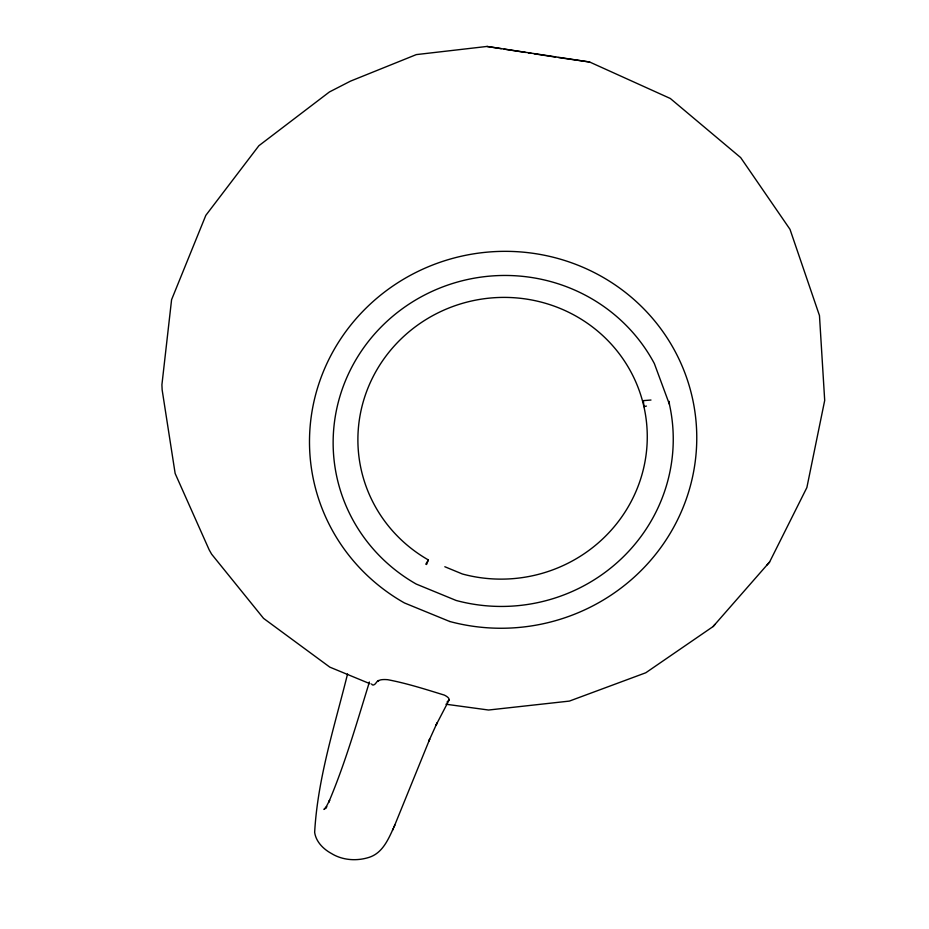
<?xml version="1.0" encoding="UTF-8"?>
<svg xmlns="http://www.w3.org/2000/svg" width="929" height="929" viewBox="0 0 929 929"><rect width="100%" height="100%" fill="white"/><g stroke="black" fill="none" stroke-linecap="round" stroke-linejoin="round"><path stroke-width="1.39" d="M394.012 826.973L429.674 739.252L428.838 741.075L437.071 722.925L436.189 724.852L449.137 699.967L448.904 698.643A30.018 7.42 7 0 0 444.41 695.124C425.726 689.376 407.03 683.361 387.765 679.703A30.042 8.036 19.8 0 0 380.1 680.016L377.22 681.41L375.386 683.732A258.889 18.592 -74.5 0 1 371.612 683.976M347.551 673.966C334.626 726.199 317.637 778.374 314.652 832.407C316.023 841.825 323.385 849.129 331.456 853.507C342.65 860.417 356.887 861.299 369.254 857.304C383.491 852.659 389.007 837.563 394.848 825.161M369.347 681.991L368.139 686.148C356.109 725.166 344.705 764.544 328.738 802.18L329.656 800.264L325.371 808.427L326.799 806.616L323.954 809.449L325.835 807.824M378.579 680.458L378.324 681.201L378.312 680.562M428.362 559.943L426.562 564.484L425.807 564.17L428.362 559.943A144.831 140.72 -10.8 0 1 421.569 322.386A144.831 140.72 -10.8 0 1 645.504 414.857A144.831 140.72 -10.8 0 1 462.398 573.994L444.817 566.736M392.502 830.282L393.339 828.447M445.932 704.228L488.538 710.023L569.384 701.093L645.783 672.77L713.077 626.564L769.607 562.01L806.871 487.574L824.697 400.422L819.471 315.581L789.998 229.335L740.692 157.616L670.32 98.486L589.636 62.011L486.97 46.45L416.32 54.602L350.465 81.148L329.4 91.971L258.877 145.725L205.82 215.365L171.586 299.684L161.913 384.769L162.157 389.936L175.151 473.488L209.199 549.898L211.615 554.16L263.546 618.366L329.818 667.138L369.997 683.732M449.288 699.653L446.988 702.138M713.077 626.564L714.982 624.404M766.982 564.995L769.607 562.01M646.421 406.078L643.913 406.658L643.391 400.631L650.985 400.027M558.48 57.552L589.636 62.011M486.97 46.45L501.277 48.668M504.133 49.121L525.593 52.454M528.45 52.895L531.307 53.348M534.175 53.789L555.623 57.122M669.437 404.37L654.353 363.576A170.228 165.327 -10.7 0 0 386.661 321.631A170.228 165.327 -10.7 0 0 416.227 584.062L456.127 600.459A170.228 165.327 -10.7 0 0 669.437 404.37L669.182 401.374M449.741 621.489L404.405 602.933A193.824 188.262 -10.7 0 1 394.198 285.122A193.824 188.262 -10.7 0 1 694.323 407.97A193.824 188.262 -10.7 0 1 449.741 621.489"/></g></svg>
